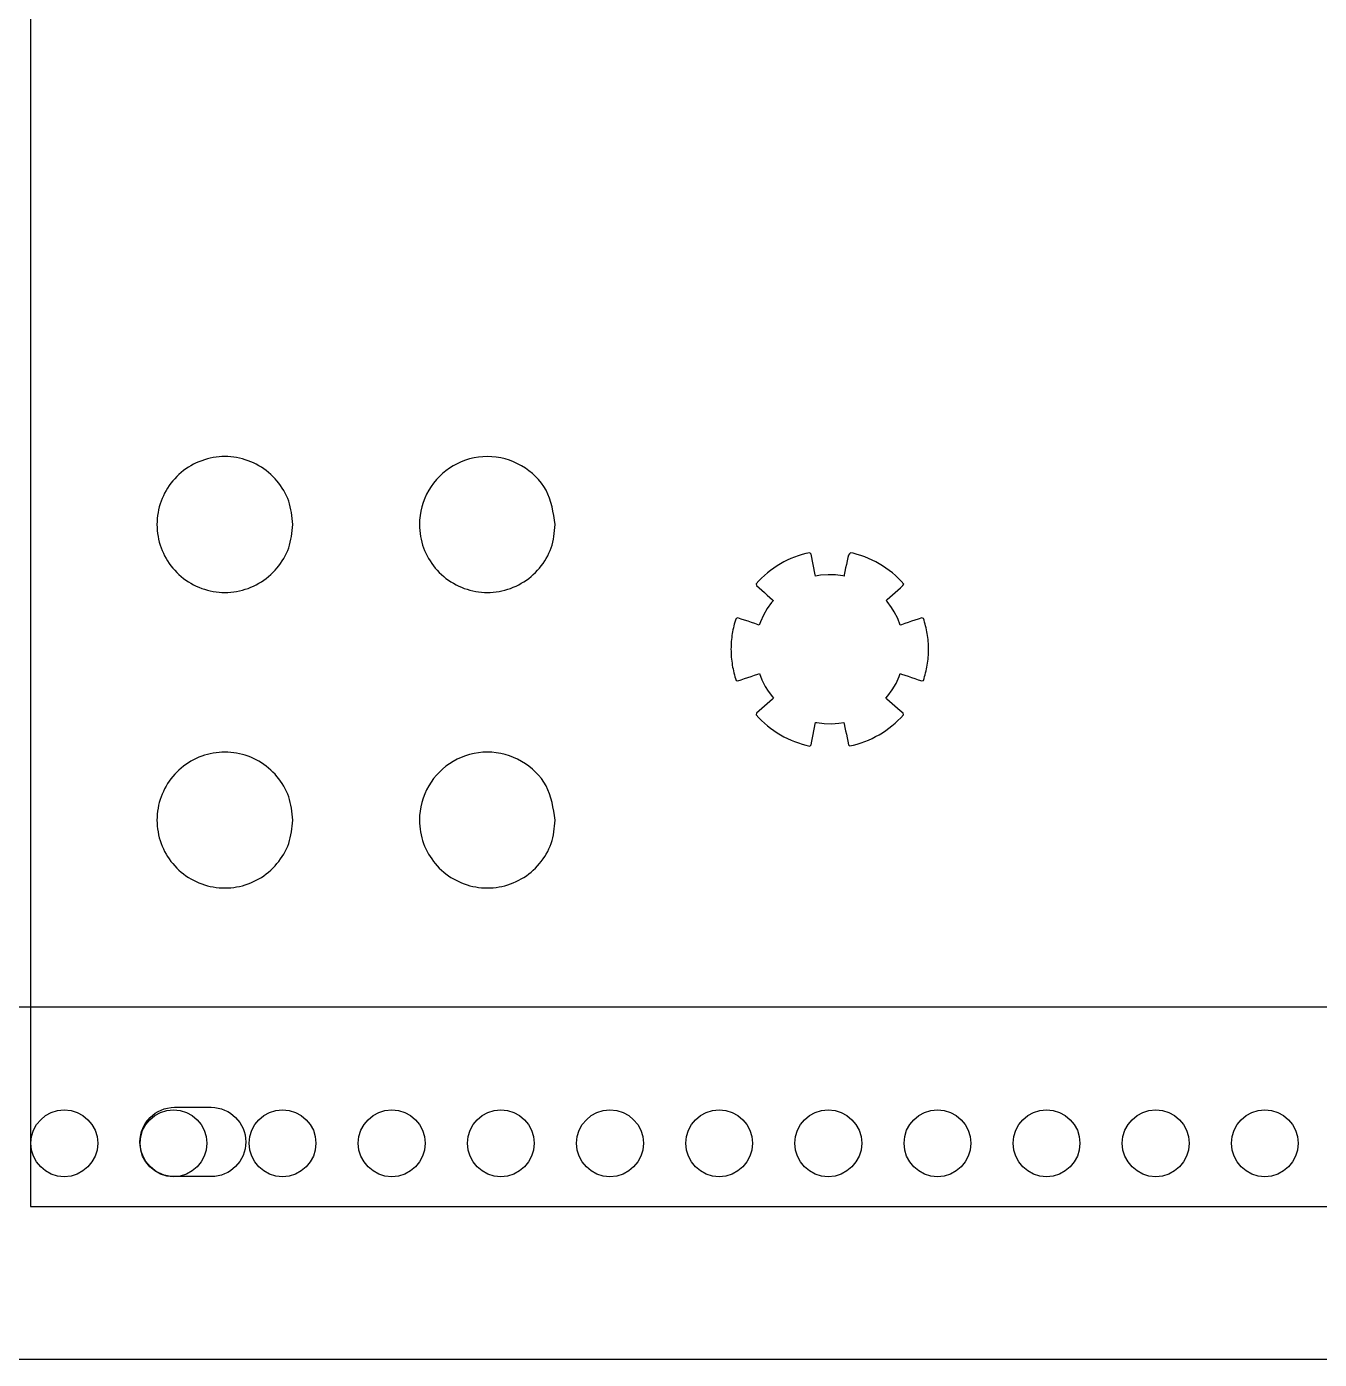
# Model space of a CAD drawing. Extents: x 0 to 234, y 0 to 155.
# Drawn here: x 116.9 to 177.1, y 0.2 to 62.3 of the extents above; entities that cross this region are included whole.
import ezdxf

# ---------------------------------------------------------------- set-up
doc = ezdxf.new("R2010")
doc.units = 0
doc.layers.get('0').update_dxf_attribs({"linetype": 'CONTINUOUS'})
doc.layers.add('Layer_1', color=7, linetype='CONTINUOUS')

msp = doc.modelspace()

# ---------------------------------------------------------------- linework, layer by layer
at = {"color": 7}
for p, q in [((224.864864, 16.589768), (8.921149, 16.589768)), ((118.317537, 11.78049), (118.63083, 11.812293)), ((118.63083, 11.812293), (118.944525, 11.78049)), ((123.400172, 11.78049), (123.713465, 11.812293)), ((123.713465, 11.812293), (124.02716, 11.78049)), ((128.48281, 11.78049), (128.7961, 11.812293)), ((128.7961, 11.812293), (129.109795, 11.78049)), ((133.565442, 11.78049), (133.878735, 11.812293)), ((133.878735, 11.812293), (134.192431, 11.78049)), ((138.64808, 11.78049), (138.961371, 11.812293)), ((138.961371, 11.812293), (139.275066, 11.78049)), ((143.730715, 11.78049), (144.044009, 11.812293)), ((144.044009, 11.812293), (144.357701, 11.78049)), ((148.813351, 11.78049), (149.126644, 11.812293)), ((149.126644, 11.812293), (149.440336, 11.78049)), ((153.895986, 11.78049), (154.209279, 11.812293)), ((154.209279, 11.812293), (154.522974, 11.78049)), ((158.978682, 11.78049), (159.291975, 11.812293)), ((159.291975, 11.812293), (159.60567, 11.78049)), ((164.061317, 11.78049), (164.37461, 11.812293)), ((164.37461, 11.812293), (164.688306, 11.78049)), ((169.143953, 11.78049), (169.457246, 11.812293)), ((169.457246, 11.812293), (169.770941, 11.78049)), ((174.224177, 11.78049), (174.537471, 11.812293)), ((174.537471, 11.812293), (174.851166, 11.78049)), ((117.341068, 11.12636), (117.530944, 11.356627)), ((117.530944, 11.356627), (117.761271, 11.546624)), ((117.761271, 11.546624), (118.025458, 11.69032)), ((118.025458, 11.69032), (118.317537, 11.78049)), ((118.944525, 11.78049), (119.236604, 11.69032)), ((119.236604, 11.69032), (119.500748, 11.546624)), ((119.500748, 11.546624), (119.731118, 11.356627)), ((119.731118, 11.356627), (119.920994, 11.12636)), ((122.423703, 11.12636), (122.613579, 11.356627)), ((122.613579, 11.356627), (122.843909, 11.546624)), ((122.843909, 11.546624), (123.108093, 11.69032)), ((123.108093, 11.69032), (123.400172, 11.78049)), ((124.02716, 11.78049), (124.319239, 11.69032)), ((124.319239, 11.69032), (124.583383, 11.546624)), ((124.583383, 11.546624), (124.813753, 11.356627)), ((124.813753, 11.356627), (125.003629, 11.12636)), ((127.506338, 11.12636), (127.696214, 11.356627)), ((127.696214, 11.356627), (127.926544, 11.546624)), ((127.926544, 11.546624), (128.190728, 11.69032)), ((128.190728, 11.69032), (128.48281, 11.78049)), ((129.109795, 11.78049), (129.401877, 11.69032)), ((129.401877, 11.69032), (129.666018, 11.546624)), ((129.666018, 11.546624), (129.896388, 11.356627)), ((129.896388, 11.356627), (130.086264, 11.12636)), ((132.588974, 11.12636), (132.778849, 11.356627)), ((132.778849, 11.356627), (133.00918, 11.546624)), ((133.00918, 11.546624), (133.273363, 11.69032)), ((133.273363, 11.69032), (133.565442, 11.78049)), ((134.192431, 11.78049), (134.48451, 11.69032)), ((134.48451, 11.69032), (134.748656, 11.546624)), ((134.748656, 11.546624), (134.979026, 11.356627)), ((134.979026, 11.356627), (135.168902, 11.12636)), ((137.671612, 11.12636), (137.861485, 11.356627)), ((137.861485, 11.356627), (138.091815, 11.546624)), ((138.091815, 11.546624), (138.355999, 11.69032)), ((138.355999, 11.69032), (138.64808, 11.78049)), ((139.275066, 11.78049), (139.567147, 11.69032)), ((139.567147, 11.69032), (139.831289, 11.546624)), ((139.831289, 11.546624), (140.061662, 11.356627)), ((140.061662, 11.356627), (140.251537, 11.12636)), ((142.754244, 11.12636), (142.94412, 11.356627)), ((142.94412, 11.356627), (143.17445, 11.546624)), ((143.17445, 11.546624), (143.438634, 11.69032)), ((143.438634, 11.69032), (143.730715, 11.78049)), ((144.357701, 11.78049), (144.649783, 11.69032)), ((144.649783, 11.69032), (144.913927, 11.546624)), ((144.913927, 11.546624), (145.144297, 11.356627)), ((145.144297, 11.356627), (145.334172, 11.12636)), ((147.836882, 11.12636), (148.026758, 11.356627)), ((148.026758, 11.356627), (148.257085, 11.546624)), ((148.257085, 11.546624), (148.521269, 11.69032)), ((148.521269, 11.69032), (148.813351, 11.78049)), ((149.440336, 11.78049), (149.732418, 11.69032)), ((149.732418, 11.69032), (149.996562, 11.546624)), ((149.996562, 11.546624), (150.226932, 11.356627)), ((150.226932, 11.356627), (150.416808, 11.12636)), ((152.919517, 11.12636), (153.109393, 11.356627)), ((153.109393, 11.356627), (153.339721, 11.546624)), ((153.339721, 11.546624), (153.603907, 11.69032)), ((153.603907, 11.69032), (153.895986, 11.78049)), ((154.522974, 11.78049), (154.815053, 11.69032)), ((154.815053, 11.69032), (155.079197, 11.546624)), ((155.079197, 11.546624), (155.309567, 11.356627)), ((155.309567, 11.356627), (155.499443, 11.12636)), ((158.002213, 11.12636), (158.192089, 11.356627)), ((158.192089, 11.356627), (158.422419, 11.546624)), ((158.422419, 11.546624), (158.686603, 11.69032)), ((158.686603, 11.69032), (158.978682, 11.78049)), ((159.60567, 11.78049), (159.897749, 11.69032)), ((159.897749, 11.69032), (160.161893, 11.546624)), ((160.161893, 11.546624), (160.392263, 11.356627)), ((160.392263, 11.356627), (160.582139, 11.12636)), ((163.084849, 11.12636), (163.274724, 11.356627)), ((163.274724, 11.356627), (163.505052, 11.546624)), ((163.505052, 11.546624), (163.769238, 11.69032)), ((163.769238, 11.69032), (164.061317, 11.78049)), ((164.688306, 11.78049), (164.980385, 11.69032)), ((164.980385, 11.69032), (165.244529, 11.546624)), ((165.244529, 11.546624), (165.474899, 11.356627)), ((165.474899, 11.356627), (165.664774, 11.12636)), ((168.167484, 11.12636), (168.35736, 11.356627)), ((168.35736, 11.356627), (168.58769, 11.546624)), ((168.58769, 11.546624), (168.851874, 11.69032)), ((168.851874, 11.69032), (169.143953, 11.78049)), ((169.770941, 11.78049), (170.06302, 11.69032)), ((170.06302, 11.69032), (170.327164, 11.546624)), ((170.327164, 11.546624), (170.557534, 11.356627)), ((170.557534, 11.356627), (170.74741, 11.12636)), ((173.247709, 11.12636), (173.437584, 11.356627)), ((173.437584, 11.356627), (173.667915, 11.546624)), ((173.667915, 11.546624), (173.932099, 11.69032)), ((173.932099, 11.69032), (174.224177, 11.78049)), ((174.851166, 11.78049), (175.143245, 11.69032)), ((175.143245, 11.69032), (175.407389, 11.546624)), ((175.407389, 11.546624), (175.637759, 11.356627)), ((175.637759, 11.356627), (175.827634, 11.12636)), ((117.075312, 10.25649), (117.10675, 10.570074)), ((117.10675, 10.570074), (117.197563, 10.862306)), ((117.197563, 10.862306), (117.341068, 11.12636)), ((119.920994, 11.12636), (120.064459, 10.862306)), ((120.064459, 10.862306), (120.154867, 10.570074)), ((120.154867, 10.570074), (120.186707, 10.25649)), ((122.15795, 10.25649), (122.189386, 10.570074)), ((122.189386, 10.570074), (122.280198, 10.862306)), ((122.280198, 10.862306), (122.423703, 11.12636)), ((125.003629, 11.12636), (125.147094, 10.862306)), ((125.147094, 10.862306), (125.237502, 10.570074)), ((125.237502, 10.570074), (125.269342, 10.25649)), ((127.240583, 10.25649), (127.272021, 10.570074)), ((127.272021, 10.570074), (127.362834, 10.862306)), ((127.362834, 10.862306), (127.506338, 11.12636)), ((130.086264, 11.12636), (130.229729, 10.862306)), ((130.229729, 10.862306), (130.320137, 10.570074)), ((130.320137, 10.570074), (130.351977, 10.25649)), ((132.323221, 10.25649), (132.354659, 10.570074)), ((132.354659, 10.570074), (132.445472, 10.862306)), ((132.445472, 10.862306), (132.588974, 11.12636)), ((135.168902, 11.12636), (135.312364, 10.862306)), ((135.312364, 10.862306), (135.402775, 10.570074)), ((135.402775, 10.570074), (135.434615, 10.25649)), ((137.405856, 10.25649), (137.437294, 10.570074)), ((137.437294, 10.570074), (137.528107, 10.862306)), ((137.528107, 10.862306), (137.671612, 11.12636)), ((140.251537, 11.12636), (140.395, 10.862306)), ((140.395, 10.862306), (140.48541, 10.570074)), ((140.48541, 10.570074), (140.51725, 10.25649)), ((142.488491, 10.25649), (142.519929, 10.570074)), ((142.519929, 10.570074), (142.610742, 10.862306)), ((142.610742, 10.862306), (142.754244, 11.12636)), ((145.334172, 11.12636), (145.477635, 10.862306)), ((145.477635, 10.862306), (145.568046, 10.570074)), ((145.568046, 10.570074), (145.599886, 10.25649)), ((147.571127, 10.25649), (147.602564, 10.570074)), ((147.602564, 10.570074), (147.693377, 10.862306)), ((147.693377, 10.862306), (147.836882, 11.12636)), ((150.416808, 11.12636), (150.56027, 10.862306)), ((150.56027, 10.862306), (150.650681, 10.570074)), ((150.650681, 10.570074), (150.682521, 10.25649)), ((152.653762, 10.25649), (152.6852, 10.570074)), ((152.6852, 10.570074), (152.776013, 10.862306)), ((152.776013, 10.862306), (152.919517, 11.12636)), ((155.499443, 11.12636), (155.642905, 10.862306)), ((155.642905, 10.862306), (155.733316, 10.570074)), ((155.733316, 10.570074), (155.765156, 10.25649)), ((157.736458, 10.25649), (157.767896, 10.570074)), ((157.767896, 10.570074), (157.858709, 10.862306)), ((157.858709, 10.862306), (158.002213, 11.12636)), ((160.582139, 11.12636), (160.725604, 10.862306)), ((160.725604, 10.862306), (160.816012, 10.570074)), ((160.816012, 10.570074), (160.847852, 10.25649)), ((162.819093, 10.25649), (162.850531, 10.570074)), ((162.850531, 10.570074), (162.941344, 10.862306)), ((162.941344, 10.862306), (163.084849, 11.12636)), ((165.664774, 11.12636), (165.808237, 10.862306)), ((165.808237, 10.862306), (165.898647, 10.570074)), ((165.898647, 10.570074), (165.930487, 10.25649)), ((167.901731, 10.25649), (167.933166, 10.570074)), ((167.933166, 10.570074), (168.023979, 10.862306)), ((168.023979, 10.862306), (168.167484, 11.12636)), ((170.74741, 11.12636), (170.890875, 10.862306)), ((170.890875, 10.862306), (170.981283, 10.570074)), ((170.981283, 10.570074), (171.013125, 10.25649)), ((172.981956, 10.25649), (173.013391, 10.570074)), ((173.013391, 10.570074), (173.104204, 10.862306)), ((173.104204, 10.862306), (173.247709, 11.12636)), ((175.827634, 11.12636), (175.971099, 10.862306)), ((175.971099, 10.862306), (176.061508, 10.570074)), ((176.061508, 10.570074), (176.09335, 10.25649)), ((117.10675, 9.943329), (117.075312, 10.25649)), ((117.197563, 9.65107), (117.10675, 9.943329)), ((120.154867, 9.943329), (120.064459, 9.65107)), ((120.186707, 10.25649), (120.154867, 9.943329)), ((122.189386, 9.943329), (122.15795, 10.25649)), ((122.280198, 9.65107), (122.189386, 9.943329)), ((125.237502, 9.943329), (125.147094, 9.65107)), ((125.269342, 10.25649), (125.237502, 9.943329)), ((127.272021, 9.943329), (127.240583, 10.25649)), ((127.362834, 9.65107), (127.272021, 9.943329)), ((130.320137, 9.943329), (130.229729, 9.65107)), ((130.351977, 10.25649), (130.320137, 9.943329)), ((132.354659, 9.943329), (132.323221, 10.25649)), ((132.445472, 9.65107), (132.354659, 9.943329)), ((135.402775, 9.943329), (135.312364, 9.65107)), ((135.434615, 10.25649), (135.402775, 9.943329)), ((137.437294, 9.943329), (137.405856, 10.25649)), ((137.528107, 9.65107), (137.437294, 9.943329)), ((140.48541, 9.943329), (140.395, 9.65107)), ((140.51725, 10.25649), (140.48541, 9.943329)), ((142.519929, 9.943329), (142.488491, 10.25649)), ((142.610742, 9.65107), (142.519929, 9.943329)), ((145.568046, 9.943329), (145.477635, 9.65107)), ((145.599886, 10.25649), (145.568046, 9.943329)), ((147.602564, 9.943329), (147.571127, 10.25649)), ((147.693377, 9.65107), (147.602564, 9.943329)), ((150.650681, 9.943329), (150.56027, 9.65107)), ((150.682521, 10.25649), (150.650681, 9.943329)), ((152.6852, 9.943329), (152.653762, 10.25649)), ((152.776013, 9.65107), (152.6852, 9.943329)), ((155.733316, 9.943329), (155.642905, 9.65107)), ((155.765156, 10.25649), (155.733316, 9.943329)), ((157.767896, 9.943329), (157.736458, 10.25649)), ((157.858709, 9.65107), (157.767896, 9.943329)), ((160.816012, 9.943329), (160.725604, 9.65107)), ((160.847852, 10.25649), (160.816012, 9.943329)), ((162.850531, 9.943329), (162.819093, 10.25649)), ((162.941344, 9.65107), (162.850531, 9.943329)), ((165.898647, 9.943329), (165.808237, 9.65107)), ((165.930487, 10.25649), (165.898647, 9.943329)), ((167.933166, 9.943329), (167.901731, 10.25649)), ((168.023979, 9.65107), (167.933166, 9.943329)), ((170.981283, 9.943329), (170.890875, 9.65107)), ((171.013125, 10.25649), (170.981283, 9.943329)), ((173.013391, 9.943329), (172.981956, 10.25649)), ((173.104204, 9.65107), (173.013391, 9.943329)), ((176.061508, 9.943329), (175.971099, 9.65107)), ((176.09335, 10.25649), (176.061508, 9.943329)), ((117.341068, 9.387016), (117.197563, 9.65107)), ((117.530944, 9.156775), (117.341068, 9.387016)), ((119.920994, 9.387016), (119.731118, 9.156775)), ((120.064459, 9.65107), (119.920994, 9.387016)), ((122.423703, 9.387016), (122.280198, 9.65107)), ((122.613579, 9.156775), (122.423703, 9.387016)), ((125.003629, 9.387016), (124.813753, 9.156775)), ((125.147094, 9.65107), (125.003629, 9.387016)), ((127.506338, 9.387016), (127.362834, 9.65107)), ((127.696214, 9.156775), (127.506338, 9.387016)), ((130.086264, 9.387016), (129.896388, 9.156775)), ((130.229729, 9.65107), (130.086264, 9.387016)), ((132.588974, 9.387016), (132.445472, 9.65107)), ((132.778849, 9.156775), (132.588974, 9.387016)), ((135.168902, 9.387016), (134.979026, 9.156775)), ((135.312364, 9.65107), (135.168902, 9.387016)), ((137.671612, 9.387016), (137.528107, 9.65107)), ((137.861485, 9.156775), (137.671612, 9.387016)), ((140.251537, 9.387016), (140.061662, 9.156775)), ((140.395, 9.65107), (140.251537, 9.387016)), ((142.754244, 9.387016), (142.610742, 9.65107)), ((142.94412, 9.156775), (142.754244, 9.387016)), ((145.334172, 9.387016), (145.144297, 9.156775)), ((145.477635, 9.65107), (145.334172, 9.387016)), ((147.836882, 9.387016), (147.693377, 9.65107)), ((148.026758, 9.156775), (147.836882, 9.387016)), ((150.416808, 9.387016), (150.226932, 9.156775)), ((150.56027, 9.65107), (150.416808, 9.387016)), ((152.919517, 9.387016), (152.776013, 9.65107)), ((153.109393, 9.156775), (152.919517, 9.387016)), ((155.499443, 9.387016), (155.309567, 9.156775)), ((155.642905, 9.65107), (155.499443, 9.387016)), ((158.002213, 9.387016), (157.858709, 9.65107)), ((158.192089, 9.156775), (158.002213, 9.387016)), ((160.582139, 9.387016), (160.392263, 9.156775)), ((160.725604, 9.65107), (160.582139, 9.387016)), ((163.084849, 9.387016), (162.941344, 9.65107)), ((163.274724, 9.156775), (163.084849, 9.387016)), ((165.664774, 9.387016), (165.474899, 9.156775)), ((165.808237, 9.65107), (165.664774, 9.387016)), ((168.167484, 9.387016), (168.023979, 9.65107)), ((168.35736, 9.156775), (168.167484, 9.387016)), ((170.74741, 9.387016), (170.557534, 9.156775)), ((170.890875, 9.65107), (170.74741, 9.387016)), ((173.247709, 9.387016), (173.104204, 9.65107)), ((173.437584, 9.156775), (173.247709, 9.387016)), ((175.827634, 9.387016), (175.637759, 9.156775)), ((175.971099, 9.65107), (175.827634, 9.387016)), ((117.761271, 8.966778), (117.530944, 9.156775)), ((118.025458, 8.823453), (117.761271, 8.966778)), ((118.317537, 8.73249), (118.025458, 8.823453)), ((118.63083, 8.701084), (118.317537, 8.73249)), ((118.317537, 8.73249), (118.317537, 8.73249)), ((118.944525, 8.73249), (118.63083, 8.701084)), ((119.236604, 8.823453), (118.944525, 8.73249)), ((119.500748, 8.966778), (119.236604, 8.823453)), ((119.731118, 9.156775), (119.500748, 8.966778)), ((122.843909, 8.966778), (122.613579, 9.156775)), ((123.108093, 8.823453), (122.843909, 8.966778)), ((123.400172, 8.73249), (123.108093, 8.823453)), ((123.713465, 8.701084), (123.400172, 8.73249)), ((123.400172, 8.73249), (123.400172, 8.73249)), ((124.02716, 8.73249), (123.713465, 8.701084)), ((124.319239, 8.823453), (124.02716, 8.73249)), ((124.583383, 8.966778), (124.319239, 8.823453)), ((124.813753, 9.156775), (124.583383, 8.966778)), ((127.926544, 8.966778), (127.696214, 9.156775)), ((128.190728, 8.823453), (127.926544, 8.966778)), ((128.48281, 8.73249), (128.190728, 8.823453)), ((128.7961, 8.701084), (128.48281, 8.73249)), ((128.48281, 8.73249), (128.48281, 8.73249)), ((129.109795, 8.73249), (128.7961, 8.701084)), ((129.401877, 8.823453), (129.109795, 8.73249)), ((129.666018, 8.966778), (129.401877, 8.823453)), ((129.896388, 9.156775), (129.666018, 8.966778)), ((133.00918, 8.966778), (132.778849, 9.156775)), ((133.273363, 8.823453), (133.00918, 8.966778)), ((133.565442, 8.73249), (133.273363, 8.823453)), ((133.878735, 8.701084), (133.565442, 8.73249)), ((133.565442, 8.73249), (133.565442, 8.73249)), ((134.192431, 8.73249), (133.878735, 8.701084)), ((134.48451, 8.823453), (134.192431, 8.73249)), ((134.748656, 8.966778), (134.48451, 8.823453)), ((134.979026, 9.156775), (134.748656, 8.966778)), ((138.091815, 8.966778), (137.861485, 9.156775)), ((138.355999, 8.823453), (138.091815, 8.966778)), ((138.64808, 8.73249), (138.355999, 8.823453)), ((138.961371, 8.701084), (138.64808, 8.73249)), ((138.64808, 8.73249), (138.64808, 8.73249)), ((139.275066, 8.73249), (138.961371, 8.701084)), ((139.567147, 8.823453), (139.275066, 8.73249)), ((139.831289, 8.966778), (139.567147, 8.823453)), ((140.061662, 9.156775), (139.831289, 8.966778)), ((143.17445, 8.966778), (142.94412, 9.156775)), ((143.438634, 8.823453), (143.17445, 8.966778)), ((143.730715, 8.73249), (143.438634, 8.823453)), ((144.044009, 8.701084), (143.730715, 8.73249)), ((143.730715, 8.73249), (143.730715, 8.73249)), ((144.357701, 8.73249), (144.044009, 8.701084)), ((144.649783, 8.823453), (144.357701, 8.73249)), ((144.913927, 8.966778), (144.649783, 8.823453)), ((145.144297, 9.156775), (144.913927, 8.966778)), ((148.257085, 8.966778), (148.026758, 9.156775)), ((148.521269, 8.823453), (148.257085, 8.966778)), ((148.813351, 8.73249), (148.521269, 8.823453)), ((149.126644, 8.701084), (148.813351, 8.73249)), ((148.813351, 8.73249), (148.813351, 8.73249)), ((149.440336, 8.73249), (149.126644, 8.701084)), ((149.732418, 8.823453), (149.440336, 8.73249)), ((149.996562, 8.966778), (149.732418, 8.823453)), ((150.226932, 9.156775), (149.996562, 8.966778)), ((153.339721, 8.966778), (153.109393, 9.156775)), ((153.603907, 8.823453), (153.339721, 8.966778)), ((153.895986, 8.73249), (153.603907, 8.823453)), ((154.209279, 8.701084), (153.895986, 8.73249)), ((153.895986, 8.73249), (153.895986, 8.73249)), ((154.522974, 8.73249), (154.209279, 8.701084)), ((154.815053, 8.823453), (154.522974, 8.73249)), ((155.079197, 8.966778), (154.815053, 8.823453)), ((155.309567, 9.156775), (155.079197, 8.966778)), ((158.422419, 8.966778), (158.192089, 9.156775)), ((158.686603, 8.823453), (158.422419, 8.966778)), ((158.978682, 8.73249), (158.686603, 8.823453)), ((159.291975, 8.701084), (158.978682, 8.73249)), ((158.978682, 8.73249), (158.978682, 8.73249)), ((159.60567, 8.73249), (159.291975, 8.701084)), ((159.897749, 8.823453), (159.60567, 8.73249)), ((160.161893, 8.966778), (159.897749, 8.823453)), ((160.392263, 9.156775), (160.161893, 8.966778)), ((163.505052, 8.966778), (163.274724, 9.156775)), ((163.769238, 8.823453), (163.505052, 8.966778)), ((164.061317, 8.73249), (163.769238, 8.823453)), ((164.37461, 8.701084), (164.061317, 8.73249)), ((164.061317, 8.73249), (164.061317, 8.73249)), ((164.688306, 8.73249), (164.37461, 8.701084)), ((164.980385, 8.823453), (164.688306, 8.73249)), ((165.244529, 8.966778), (164.980385, 8.823453)), ((165.474899, 9.156775), (165.244529, 8.966778)), ((168.58769, 8.966778), (168.35736, 9.156775)), ((168.851874, 8.823453), (168.58769, 8.966778)), ((169.143953, 8.73249), (168.851874, 8.823453)), ((169.457246, 8.701084), (169.143953, 8.73249)), ((169.143953, 8.73249), (169.143953, 8.73249)), ((169.770941, 8.73249), (169.457246, 8.701084)), ((170.06302, 8.823453), (169.770941, 8.73249)), ((170.327164, 8.966778), (170.06302, 8.823453)), ((170.557534, 9.156775), (170.327164, 8.966778)), ((173.667915, 8.966778), (173.437584, 9.156775)), ((173.932099, 8.823453), (173.667915, 8.966778)), ((174.224177, 8.73249), (173.932099, 8.823453)), ((174.537471, 8.701084), (174.224177, 8.73249)), ((174.851166, 8.73249), (174.537471, 8.701084)), ((175.143245, 8.823453), (174.851166, 8.73249)), ((175.407389, 8.966778), (175.143245, 8.823453)), ((175.637759, 9.156775), (175.407389, 8.966778))]:
    msp.add_line(p, q, dxfattribs=at)
at = {"layer": 'Layer_1', "color": 1}
for p, q in [((117.059757, 135.817549), (117.059757, 7.317537)), ((129.27316, 39.075838), (129.27316, 39.075838)), ((141.4963, 39.075838), (141.4963, 39.075838)), ((151.977838, 37.242158), (151.821308, 37.147458)), ((152.138008, 37.330558), (151.977838, 37.242158)), ((152.301628, 37.412558), (152.138008, 37.330558)), ((152.468508, 37.487958), (152.301628, 37.412558)), ((152.638458, 37.556758), (152.468508, 37.487958)), ((152.811278, 37.618858), (152.638458, 37.556758)), ((152.986808, 37.674058), (152.811278, 37.618858)), ((153.164818, 37.722358), (152.986808, 37.674058)), ((153.345148, 37.763558), (153.164818, 37.722358)), ((153.409248, 37.699458), (153.345148, 37.763558)), ((153.441848, 37.537198), (153.409248, 37.699458)), ((153.473848, 37.374928), (153.441848, 37.537198)), ((153.506448, 37.212668), (153.473848, 37.374928)), ((155.082858, 37.376218), (155.050258, 37.214988)), ((155.115458, 37.537448), (155.082858, 37.376218)), ((155.155918, 37.643338), (155.115418, 37.537748)), ((155.115418, 37.537748), (155.115418, 37.537748)), ((155.194518, 37.716638), (155.155918, 37.643338)), ((155.221318, 37.738538), (155.194518, 37.716638)), ((155.257418, 37.749338), (155.221318, 37.738538)), ((155.370718, 37.733138), (155.257418, 37.749338)), ((155.552258, 37.684438), (155.370718, 37.733138)), ((155.731198, 37.628538), (155.552258, 37.684438)), ((155.907348, 37.565538), (155.731198, 37.628538)), ((156.080528, 37.495538), (155.907348, 37.565538)), ((156.250508, 37.418638), (156.080528, 37.495538)), ((156.417108, 37.334938), (156.250508, 37.418638)), ((156.580108, 37.244638), (156.417108, 37.334938)), ((156.739338, 37.147838), (156.580108, 37.244638)), ((151.235388, 36.707988), (151.099908, 36.583477)), ((151.375458, 36.826758), (151.235388, 36.707988)), ((151.519928, 36.939658), (151.375458, 36.826758)), ((151.668608, 37.046598), (151.519928, 36.939658)), ((151.821308, 37.147458), (151.668608, 37.046598)), ((153.539048, 37.050918), (153.506448, 37.212668)), ((153.571648, 36.888658), (153.539048, 37.050918)), ((153.604248, 36.726908), (153.571648, 36.888658)), ((153.616748, 36.669008), (153.604248, 36.726908)), ((153.850838, 36.709808), (153.616748, 36.669008)), ((154.196548, 36.735108), (153.850838, 36.709808)), ((154.543818, 36.726108), (154.196548, 36.735108)), ((154.887458, 36.682208), (154.543818, 36.726108)), ((154.941758, 36.670808), (154.887458, 36.682208)), ((154.954158, 36.731808), (154.941758, 36.670808)), ((154.985658, 36.892518), (154.954158, 36.731808)), ((155.018258, 37.053758), (154.985658, 36.892518)), ((155.050258, 37.214988), (155.018258, 37.053758)), ((156.894558, 37.044598), (156.739338, 37.147838)), ((157.045588, 36.935068), (156.894558, 37.044598)), ((157.192228, 36.819358), (157.045588, 36.935068)), ((157.334278, 36.697588), (157.192228, 36.819358)), ((157.471518, 36.569877), (157.334278, 36.697588)), ((150.969208, 36.453327), (150.843488, 36.317657)), ((150.843488, 36.317657), (150.867788, 36.231857)), ((150.867788, 36.231857), (150.992328, 36.121787)), ((151.099908, 36.583477), (150.969208, 36.453327)), ((150.992328, 36.121787), (151.117378, 36.012227)), ((151.117378, 36.012227), (151.241918, 35.902157)), ((157.318418, 35.905927), (157.441928, 36.014447)), ((157.441928, 36.014447), (157.564918, 36.122967)), ((157.603778, 36.436337), (157.471518, 36.569877)), ((157.564918, 36.122967), (157.688418, 36.231487)), ((157.730818, 36.297087), (157.603778, 36.436337)), ((157.688418, 36.231487), (157.730818, 36.297087)), ((151.241918, 35.902157), (151.366458, 35.792087)), ((151.366458, 35.792087), (151.492038, 35.682537)), ((151.571078, 35.438077), (151.367988, 35.156957)), ((151.492038, 35.682537), (151.616578, 35.572977)), ((151.656878, 35.537277), (151.571078, 35.438077)), ((151.616578, 35.572977), (151.656878, 35.537277)), ((156.899308, 35.537467), (156.947908, 35.580367)), ((156.946308, 35.486267), (156.899308, 35.537467)), ((157.154558, 35.209287), (156.946308, 35.486267)), ((156.947908, 35.580367), (157.071408, 35.688887)), ((157.071408, 35.688887), (157.194908, 35.797927)), ((157.194908, 35.797927), (157.318418, 35.905927)), ((151.193328, 34.856717), (151.049658, 34.540977)), ((151.367988, 35.156957), (151.193328, 34.856717)), ((157.284778, 35.001027), (157.154558, 35.209287)), ((157.443428, 34.692007), (157.284778, 35.001027)), ((149.771068, 34.173027), (149.753668, 34.083327)), ((149.790268, 34.262427), (149.771068, 34.173027)), ((149.811268, 34.351427), (149.790268, 34.262427)), ((149.833968, 34.440027), (149.811268, 34.351427)), ((149.858468, 34.528227), (149.833968, 34.440027)), ((149.884768, 34.615927), (149.858468, 34.528227)), ((149.912768, 34.703127), (149.884768, 34.615927)), ((149.998068, 34.725827), (149.912768, 34.703127)), ((150.155678, 34.672627), (149.998068, 34.725827)), ((150.313298, 34.619427), (150.155678, 34.672627)), ((150.470908, 34.566227), (150.313298, 34.619427)), ((150.628518, 34.513027), (150.470908, 34.566227)), ((150.786128, 34.459827), (150.628518, 34.513027)), ((150.944258, 34.406627), (150.786128, 34.459827)), ((150.997458, 34.388527), (150.944258, 34.406627)), ((151.049658, 34.540977), (150.997458, 34.388527)), ((157.561768, 34.389697), (157.443428, 34.692007)), ((157.620168, 34.409297), (157.561768, 34.389697)), ((157.776748, 34.461997), (157.620168, 34.409297)), ((157.932808, 34.514697), (157.776748, 34.461997)), ((158.089388, 34.567897), (157.932808, 34.514697)), ((158.245448, 34.620597), (158.089388, 34.567897)), ((158.402028, 34.673297), (158.245448, 34.620597)), ((158.558608, 34.726497), (158.402028, 34.673297)), ((158.641308, 34.704297), (158.558608, 34.726497)), ((158.669508, 34.616997), (158.641308, 34.704297)), ((158.695908, 34.529197), (158.669508, 34.616997)), ((158.720608, 34.440997), (158.695908, 34.529197)), ((158.743508, 34.352397), (158.720608, 34.440997)), ((158.764608, 34.263397), (158.743508, 34.352397)), ((158.783908, 34.173997), (158.764608, 34.263397)), ((158.801408, 34.084197), (158.783908, 34.173997)), ((149.687068, 33.539427), (149.682068, 33.448027)), ((149.694068, 33.630627), (149.687068, 33.539427)), ((149.702068, 33.721627), (149.694068, 33.630627)), ((149.712268, 33.812427), (149.702068, 33.721627)), ((149.724268, 33.903027), (149.712268, 33.812427)), ((149.738068, 33.993327), (149.724268, 33.903027)), ((149.753668, 34.083327), (149.738068, 33.993327)), ((158.817208, 33.994097), (158.801408, 34.084197)), ((158.831208, 33.903697), (158.817208, 33.994097)), ((158.843408, 33.813097), (158.831208, 33.903697)), ((158.853808, 33.722197), (158.843408, 33.813097)), ((158.862808, 33.631097), (158.853808, 33.722197)), ((158.869808, 33.539797), (158.862808, 33.631097)), ((158.874808, 33.448297), (158.869808, 33.539797)), ((149.679068, 33.356527), (149.678068, 33.264927)), ((149.678068, 33.264927), (149.679068, 33.172327)), ((149.682068, 33.448027), (149.679068, 33.356527)), ((149.679068, 33.172327), (149.682068, 33.079827)), ((149.682068, 33.079827), (149.687068, 32.987527)), ((149.687068, 32.987527), (149.694068, 32.895327)), ((158.862808, 32.895397), (158.869808, 32.987597)), ((158.869808, 32.987597), (158.874808, 33.079897)), ((158.877808, 33.356697), (158.874808, 33.448297)), ((158.874808, 33.079897), (158.877808, 33.172397)), ((158.878808, 33.264997), (158.877808, 33.356697)), ((158.877808, 33.172397), (158.878808, 33.264997)), ((149.694068, 32.895327), (149.703068, 32.803327)), ((149.703068, 32.803327), (149.713668, 32.711527)), ((149.713668, 32.711527), (149.726068, 32.620027)), ((149.726068, 32.620027), (149.740268, 32.528827)), ((149.740268, 32.528827), (149.756368, 32.437927)), ((149.756368, 32.437927), (149.774268, 32.347327)), ((149.774268, 32.347327), (149.793968, 32.257127)), ((158.763908, 32.257197), (158.783508, 32.347397)), ((158.783508, 32.347397), (158.801208, 32.437997)), ((158.801208, 32.437997), (158.817108, 32.528897)), ((158.817108, 32.528897), (158.831208, 32.620097)), ((158.831208, 32.620097), (158.843408, 32.711597)), ((158.843408, 32.711597), (158.853808, 32.803397)), ((158.853808, 32.803397), (158.862808, 32.895397)), ((149.793968, 32.257127), (149.815468, 32.167227)), ((149.815468, 32.167227), (149.838768, 32.077827)), ((149.838768, 32.077827), (149.863868, 31.988827)), ((149.863868, 31.988827), (149.890768, 31.900327)), ((149.890768, 31.900327), (149.919468, 31.812327)), ((149.919468, 31.812327), (149.998068, 31.791627)), ((149.998068, 31.791627), (150.154128, 31.844827)), ((150.154128, 31.844827), (150.310708, 31.897527)), ((150.310708, 31.897527), (150.467288, 31.950227)), ((150.467288, 31.950227), (150.623348, 32.002927)), ((150.623348, 32.002927), (150.779928, 32.055627)), ((150.779928, 32.055627), (150.935988, 32.108827)), ((150.935988, 32.108827), (150.999088, 32.130027)), ((150.999088, 32.130027), (151.114328, 31.837547)), ((151.114328, 31.837547), (151.271948, 31.529037)), ((157.188888, 31.372927), (157.363038, 31.672647)), ((157.363038, 31.672647), (157.506698, 31.988907)), ((157.506698, 31.988907), (157.555298, 32.130497)), ((157.555298, 32.130497), (157.612098, 32.111397)), ((157.612098, 32.111397), (157.770228, 32.058197)), ((157.770228, 32.058197), (157.927838, 32.004497)), ((157.927838, 32.004497), (158.085458, 31.951797)), ((158.085458, 31.951797), (158.243058, 31.897997)), ((158.243058, 31.897997), (158.401188, 31.844797)), ((158.401188, 31.844797), (158.558808, 31.791597)), ((158.558808, 31.791597), (158.638908, 31.812297)), ((158.638908, 31.812297), (158.667508, 31.900397)), ((158.667508, 31.900397), (158.694308, 31.988897)), ((158.694308, 31.988897), (158.719308, 32.077897)), ((158.719308, 32.077897), (158.742508, 32.167297)), ((158.742508, 32.167297), (158.763908, 32.257197)), ((151.271948, 31.529037), (151.402168, 31.320777)), ((151.402168, 31.320777), (151.610938, 31.043277)), ((151.610938, 31.043277), (151.664138, 30.985377)), ((156.893298, 30.985347), (156.985798, 31.091807)), ((156.985798, 31.091807), (157.188888, 31.372927)), ((151.113818, 30.502197), (150.990828, 30.393677)), ((151.237318, 30.610717), (151.113818, 30.502197)), ((151.360828, 30.719237), (151.237318, 30.610717)), ((151.484338, 30.827757), (151.360828, 30.719237)), ((151.607838, 30.936277), (151.484338, 30.827757)), ((151.664138, 30.985377), (151.607838, 30.936277)), ((156.939298, 30.944547), (156.893298, 30.985347)), ((157.063838, 30.834477), (156.939298, 30.944547)), ((157.189408, 30.724927), (157.063838, 30.834477)), ((157.314468, 30.614847), (157.189408, 30.724927)), ((157.438998, 30.504787), (157.314468, 30.614847)), ((157.564048, 30.394707), (157.438998, 30.504787)), ((150.867318, 30.285157), (150.846618, 30.209757)), ((150.846618, 30.209757), (150.972398, 30.073687)), ((150.990828, 30.393677), (150.867318, 30.285157)), ((150.972398, 30.073687), (151.103168, 29.943167)), ((151.103168, 29.943167), (151.238738, 29.818297)), ((151.238738, 29.818297), (151.378928, 29.699187)), ((153.601978, 29.785037), (153.616978, 29.858437)), ((153.616978, 29.858437), (153.669178, 29.847637)), ((153.669178, 29.847637), (154.013858, 29.803737)), ((154.013858, 29.803737), (154.360088, 29.794737)), ((154.360088, 29.794737), (154.706838, 29.819537)), ((154.706838, 29.819537), (154.939888, 29.859837)), ((154.939888, 29.859837), (154.953788, 29.790537)), ((157.176588, 29.699107), (157.316998, 29.817947)), ((157.316998, 29.817947), (157.452798, 29.942567)), ((157.452798, 29.942567), (157.583798, 30.072847)), ((157.689628, 30.285677), (157.564048, 30.394707)), ((157.583798, 30.072847), (157.709828, 30.208677)), ((157.709828, 30.208677), (157.689628, 30.285677)), ((151.378928, 29.699187), (151.523538, 29.585957)), ((151.523538, 29.585957), (151.672378, 29.478707)), ((151.672378, 29.478707), (151.825258, 29.377557)), ((151.825258, 29.377557), (151.981988, 29.282657)), ((151.981988, 29.282657), (152.142368, 29.194057)), ((152.142368, 29.194057), (152.306218, 29.111857)), ((153.472778, 29.140637), (153.505378, 29.301867)), ((153.505378, 29.301867), (153.537978, 29.463097)), ((153.537978, 29.463097), (153.569978, 29.624327)), ((153.569978, 29.624327), (153.601978, 29.785037)), ((154.953788, 29.790537), (154.985788, 29.628797)), ((154.985788, 29.628797), (155.018388, 29.466007)), ((155.018388, 29.466007), (155.050988, 29.304267)), ((155.050988, 29.304267), (155.083588, 29.142517)), ((156.248258, 29.113407), (156.412248, 29.195307)), ((156.412248, 29.195307), (156.572788, 29.283607)), ((156.572788, 29.283607), (156.729688, 29.378307)), ((156.729688, 29.378307), (156.882748, 29.479177)), ((156.882748, 29.479177), (157.031778, 29.586147)), ((157.031778, 29.586147), (157.176588, 29.699107)), ((152.306218, 29.111857), (152.473338, 29.036157)), ((152.473338, 29.036157), (152.643538, 28.967157)), ((152.643538, 28.967157), (152.816638, 28.904857)), ((152.816638, 28.904857), (152.992438, 28.849457)), ((152.992438, 28.849457), (153.170748, 28.801057)), ((153.170748, 28.801057), (153.351378, 28.759757)), ((153.351378, 28.759757), (153.408178, 28.817657)), ((153.408178, 28.817657), (153.440778, 28.978887)), ((153.440778, 28.978887), (153.472778, 29.140637)), ((155.083588, 29.142517), (155.116188, 28.980257)), ((155.116188, 28.980257), (155.148188, 28.818507)), ((155.148188, 28.818507), (155.202488, 28.763207)), ((155.202488, 28.763207), (155.383188, 28.804207)), ((155.383188, 28.804207), (155.561578, 28.852307)), ((155.561578, 28.852307), (155.737468, 28.907407)), ((155.737468, 28.907407), (155.910678, 28.969307)), ((155.910678, 28.969307), (156.081008, 29.038007)), ((156.081008, 29.038007), (156.248258, 29.113407)), ((129.27316, 25.309237), (129.27316, 25.309237)), ((141.4963, 25.309237), (141.4963, 25.309237)), ((122.999187, 11.737367), (123.140317, 11.805167)), ((123.140317, 11.805167), (123.288717, 11.859267)), ((123.288717, 11.859267), (123.443597, 11.898867)), ((123.443597, 11.898867), (123.604167, 11.923267)), ((123.604167, 11.923267), (123.769618, 11.931267)), ((123.769618, 11.931267), (125.469618, 11.931267)), ((123.769618, 11.931267), (123.769618, 11.931267)), ((125.469618, 11.931267), (125.635068, 11.923267)), ((125.635068, 11.923267), (125.795628, 11.898867)), ((125.795628, 11.898867), (125.950518, 11.859267)), ((125.950518, 11.859267), (126.098918, 11.805167)), ((126.098918, 11.805167), (126.240038, 11.737367)), ((122.350157, 11.088237), (122.430757, 11.221277)), ((122.430757, 11.221277), (122.627497, 11.459927)), ((122.627497, 11.459927), (122.866147, 11.656667)), ((122.866147, 11.656667), (122.999187, 11.737367)), ((126.240038, 11.737367), (126.373078, 11.656667)), ((126.373078, 11.656667), (126.611728, 11.459927)), ((126.611728, 11.459927), (126.808468, 11.221277)), ((126.808468, 11.221277), (126.889168, 11.088237)), ((122.164257, 10.483267), (122.188657, 10.643837)), ((122.188657, 10.643837), (122.228257, 10.798717)), ((122.228257, 10.798717), (122.282357, 10.947117)), ((122.282357, 10.947117), (122.350157, 11.088237)), ((126.889168, 11.088237), (126.956968, 10.947117)), ((126.956968, 10.947117), (127.011068, 10.798717)), ((127.011068, 10.798717), (127.050668, 10.643837)), ((127.050668, 10.643837), (127.075068, 10.483267)), ((122.156257, 10.317817), (122.164257, 10.483267)), ((122.164257, 10.152367), (122.156257, 10.317817)), ((122.188657, 9.991797), (122.164257, 10.152367)), ((122.228257, 9.836917), (122.188657, 9.991797)), ((127.050668, 9.991797), (127.011068, 9.836917)), ((127.075068, 10.152367), (127.050668, 9.991797)), ((127.075068, 10.483267), (127.083068, 10.317817)), ((127.083068, 10.317817), (127.075068, 10.152367)), ((122.282357, 9.688517), (122.228257, 9.836917)), ((122.350157, 9.547397), (122.282357, 9.688517)), ((122.430757, 9.414357), (122.350157, 9.547397)), ((122.627497, 9.175707), (122.430757, 9.414357)), ((126.808468, 9.414357), (126.611728, 9.175707)), ((126.889168, 9.547397), (126.808468, 9.414357)), ((126.956968, 9.688517), (126.889168, 9.547397)), ((127.011068, 9.836917), (126.956968, 9.688517)), ((122.866147, 8.978967), (122.627497, 9.175707)), ((122.999187, 8.898267), (122.866147, 8.978967)), ((123.140317, 8.830467), (122.999187, 8.898267)), ((123.288717, 8.776367), (123.140317, 8.830467)), ((123.443597, 8.736767), (123.288717, 8.776367)), ((123.604167, 8.712367), (123.443597, 8.736767)), ((123.769618, 8.704367), (123.604167, 8.712367)), ((125.469618, 8.704367), (123.769618, 8.704367)), ((125.635068, 8.712367), (125.469618, 8.704367)), ((125.795628, 8.736767), (125.635068, 8.712367)), ((125.950518, 8.776367), (125.795628, 8.736767)), ((126.098918, 8.830467), (125.950518, 8.776367)), ((126.240038, 8.898267), (126.098918, 8.830467)), ((126.373078, 8.978967), (126.240038, 8.898267)), ((126.611728, 9.175707), (126.373078, 8.978967)), ((117.059757, 7.317537), (224.371989, 7.317537))]:
    msp.add_line(p, q, dxfattribs=at)
at = {"layer": 'Layer_1', "color": 7}
msp.add_line((209.941308, 0.19383), (0.193807, 0.19383), dxfattribs=at)
at = {"layer": 'Layer_1', "color": 1}
for points, knots in [([(129.27316, 39.075838), (129.235369, 38.706044), (129.160329, 37.971751), (128.578138, 37.00137), (127.725713, 36.279917), (126.670145, 35.897283), (125.550068, 35.897283), (124.495978, 36.279917), (123.63765, 37.00137), (123.077392, 37.971751), (122.881778, 39.075838), (123.077392, 40.179924), (123.63765, 41.150305), (124.495978, 41.871758), (125.550068, 42.254392), (126.670145, 42.254392), (127.725713, 41.871758), (128.578138, 41.150305), (129.160329, 40.179924), (129.235369, 39.445631), (129.27316, 39.075838)], [0, 0, 0, 0, 1.10375, 2.191703, 3.295453, 4.399203, 5.487156, 6.590906, 7.694656, 8.78261, 9.886359, 10.990109, 12.078063, 13.181813, 14.285562, 15.373516, 16.477266, 17.581016, 18.668969, 19.772719, 19.772719, 19.772719, 19.772719]), ([(141.4963, 39.075838), (141.458509, 38.706044), (141.383469, 37.971751), (140.801279, 37.00137), (139.948853, 36.279917), (138.893286, 35.897285), (137.773203, 35.897275), (136.719138, 36.279949), (135.860716, 37.001254), (135.300807, 37.972179), (135.071008, 39.258145), (135.467525, 40.732962), (136.676542, 41.941238), (138.336241, 42.389714), (139.978872, 41.941478), (141.238078, 40.732023), (141.409367, 39.633412), (141.4963, 39.075838)], [0, 0, 0, 0, 1.10375, 2.191703, 3.295453, 4.399203, 5.487156, 6.590906, 7.694656, 8.78261, 9.886359, 11.540127, 13.144845, 14.798613, 16.452381, 18.057099, 19.710866, 19.710866, 19.710866, 19.710866]), ([(129.27316, 25.309237), (129.235369, 24.939444), (129.160329, 24.20515), (128.578138, 23.23477), (127.725713, 22.513317), (126.670145, 22.130683), (125.550068, 22.130683), (124.495978, 22.513317), (123.63765, 23.23477), (123.077392, 24.20515), (122.881778, 25.309237), (123.077392, 26.413324), (123.63765, 27.383705), (124.495978, 28.105157), (125.550068, 28.487792), (126.670145, 28.487792), (127.725713, 28.105157), (128.578138, 27.383705), (129.160329, 26.413324), (129.235369, 25.67903), (129.27316, 25.309237)], [0, 0, 0, 0, 1.10375, 2.191703, 3.295453, 4.399203, 5.487156, 6.590906, 7.694656, 8.78261, 9.886359, 10.990109, 12.078063, 13.181813, 14.285562, 15.373516, 16.477266, 17.581016, 18.668969, 19.772719, 19.772719, 19.772719, 19.772719]), ([(141.4963, 25.309237), (141.458509, 24.939444), (141.383469, 24.20515), (140.801279, 23.23477), (139.948853, 22.513317), (138.893286, 22.130685), (137.773203, 22.130675), (136.719138, 22.513349), (135.860716, 23.234654), (135.300807, 24.205579), (135.071008, 25.491545), (135.467525, 26.966362), (136.676542, 28.174638), (138.336241, 28.623114), (139.978872, 28.174878), (141.238078, 26.965423), (141.409367, 25.866812), (141.4963, 25.309237)], [0, 0, 0, 0, 1.10375, 2.191703, 3.295453, 4.399203, 5.487156, 6.590906, 7.694656, 8.78261, 9.886359, 11.540127, 13.144845, 14.798613, 16.452381, 18.057099, 19.710866, 19.710866, 19.710866, 19.710866])]:
    msp.add_open_spline(points, degree=3, knots=knots, dxfattribs=at)

doc.saveas('drawing.dxf')
